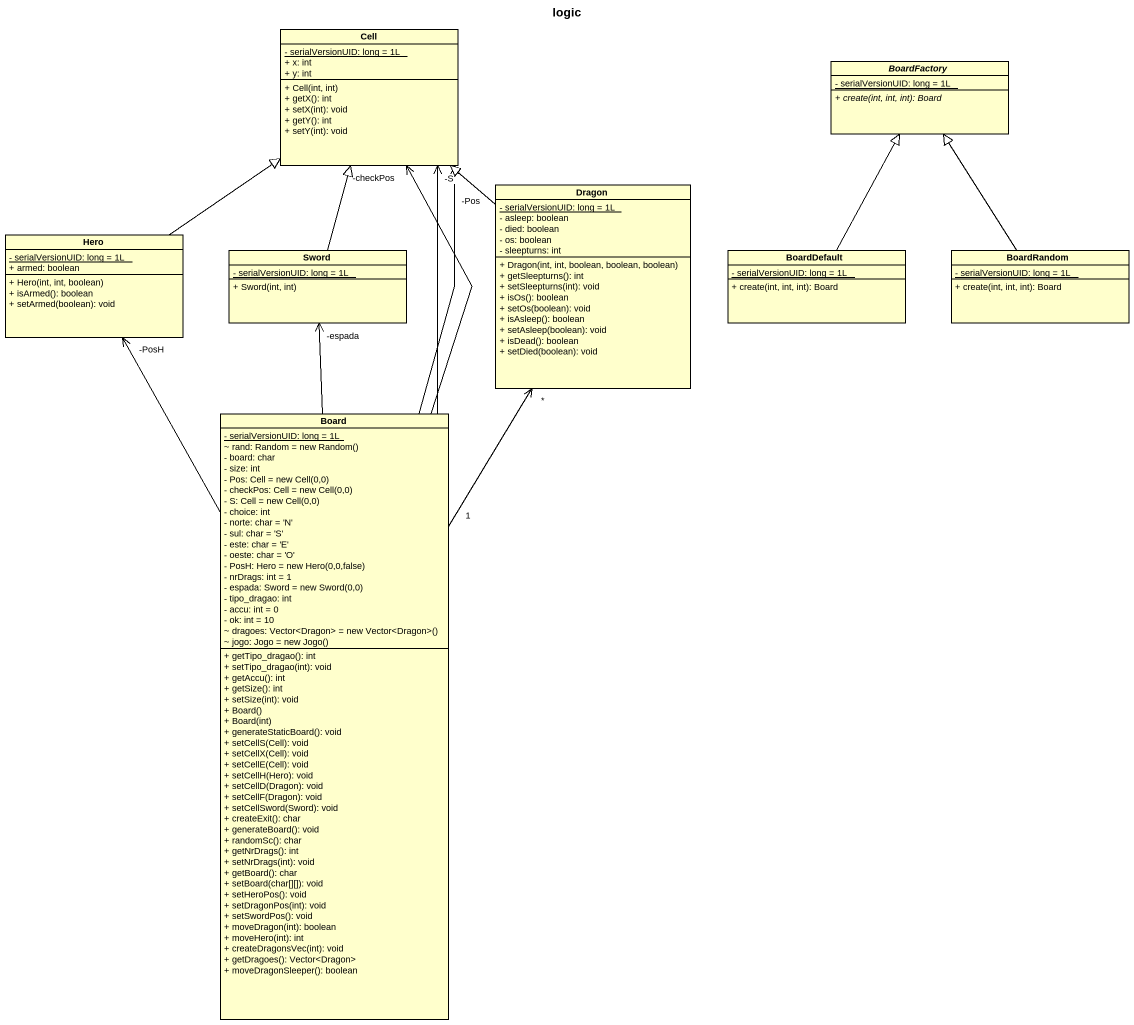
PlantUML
@startuml
title logic
hide circle
hide empty members
skinparam classAttributeIconSize 0
class Cell {
  {static} - serialVersionUID: long = 1L
  + x: int
  + y: int
  + Cell(int, int)
  + getX(): int
  + setX(int): void
  + getY(): int
  + setY(int): void
}
abstract class BoardFactory {
  {static} - serialVersionUID: long = 1L
  {abstract} + create(int, int, int): Board
}
class Dragon {
  {static} - serialVersionUID: long = 1L
  - asleep: boolean
  - died: boolean
  - os: boolean
  - sleepturns: int
  + Dragon(int, int, boolean, boolean, boolean)
  + getSleepturns(): int
  + setSleepturns(int): void
  + isOs(): boolean
  + setOs(boolean): void
  + isAsleep(): boolean
  + setAsleep(boolean): void
  + isDead(): boolean
  + setDied(boolean): void
}
class Hero {
  {static} - serialVersionUID: long = 1L
  + armed: boolean
  + Hero(int, int, boolean)
  + isArmed(): boolean
  + setArmed(boolean): void
}
class Sword {
  {static} - serialVersionUID: long = 1L
  + Sword(int, int)
}
class BoardDefault {
  {static} - serialVersionUID: long = 1L
  + create(int, int, int): Board
}
class BoardRandom {
  {static} - serialVersionUID: long = 1L
  + create(int, int, int): Board
}
class Board {
  {static} - serialVersionUID: long = 1L
  {field} ~ rand: Random = new Random()
  - board: char
  - size: int
  {field} - Pos: Cell = new Cell(0,0)
  {field} - checkPos: Cell = new Cell(0,0)
  {field} - S: Cell = new Cell(0,0)
  - choice: int
  - norte: char = 'N'
  - sul: char = 'S'
  - este: char = 'E'
  - oeste: char = 'O'
  {field} - PosH: Hero = new Hero(0,0,false)
  - nrDrags: int = 1
  {field} - espada: Sword = new Sword(0,0)
  - tipo_dragao: int
  - accu: int = 0
  - ok: int = 10
  {field} ~ dragoes: Vector<Dragon> = new Vector<Dragon>()
  {field} ~ jogo: Jogo = new Jogo()
  + getTipo_dragao(): int
  + setTipo_dragao(int): void
  + getAccu(): int
  + getSize(): int
  + setSize(int): void
  + Board()
  + Board(int)
  + generateStaticBoard(): void
  + setCellS(Cell): void
  + setCellX(Cell): void
  + setCellE(Cell): void
  + setCellH(Hero): void
  + setCellD(Dragon): void
  + setCellF(Dragon): void
  + setCellSword(Sword): void
  + createExit(): char
  + generateBoard(): void
  + randomSc(): char
  + getNrDrags(): int
  + setNrDrags(int): void
  + getBoard(): char
  + setBoard(char[][]): void
  + setHeroPos(): void
  + setDragonPos(int): void
  + setSwordPos(): void
  + moveDragon(int): boolean
  + moveHero(int): int
  + createDragonsVec(int): void
  + getDragoes(): Vector<Dragon>
  + moveDragonSleeper(): boolean
}
Dragon -up-|> Cell
Hero -up-|> Cell
Sword -up-|> Cell
BoardDefault -up-|> BoardFactory
BoardRandom -up-|> BoardFactory
Board -up-> "-checkPos" Cell
Board -up-> "-Pos" Cell
Board -up-> "-S" Cell
Board "1" -up-> "*" Dragon
Board -up-> "-PosH" Hero
Board -up-> "-espada" Sword
@enduml
